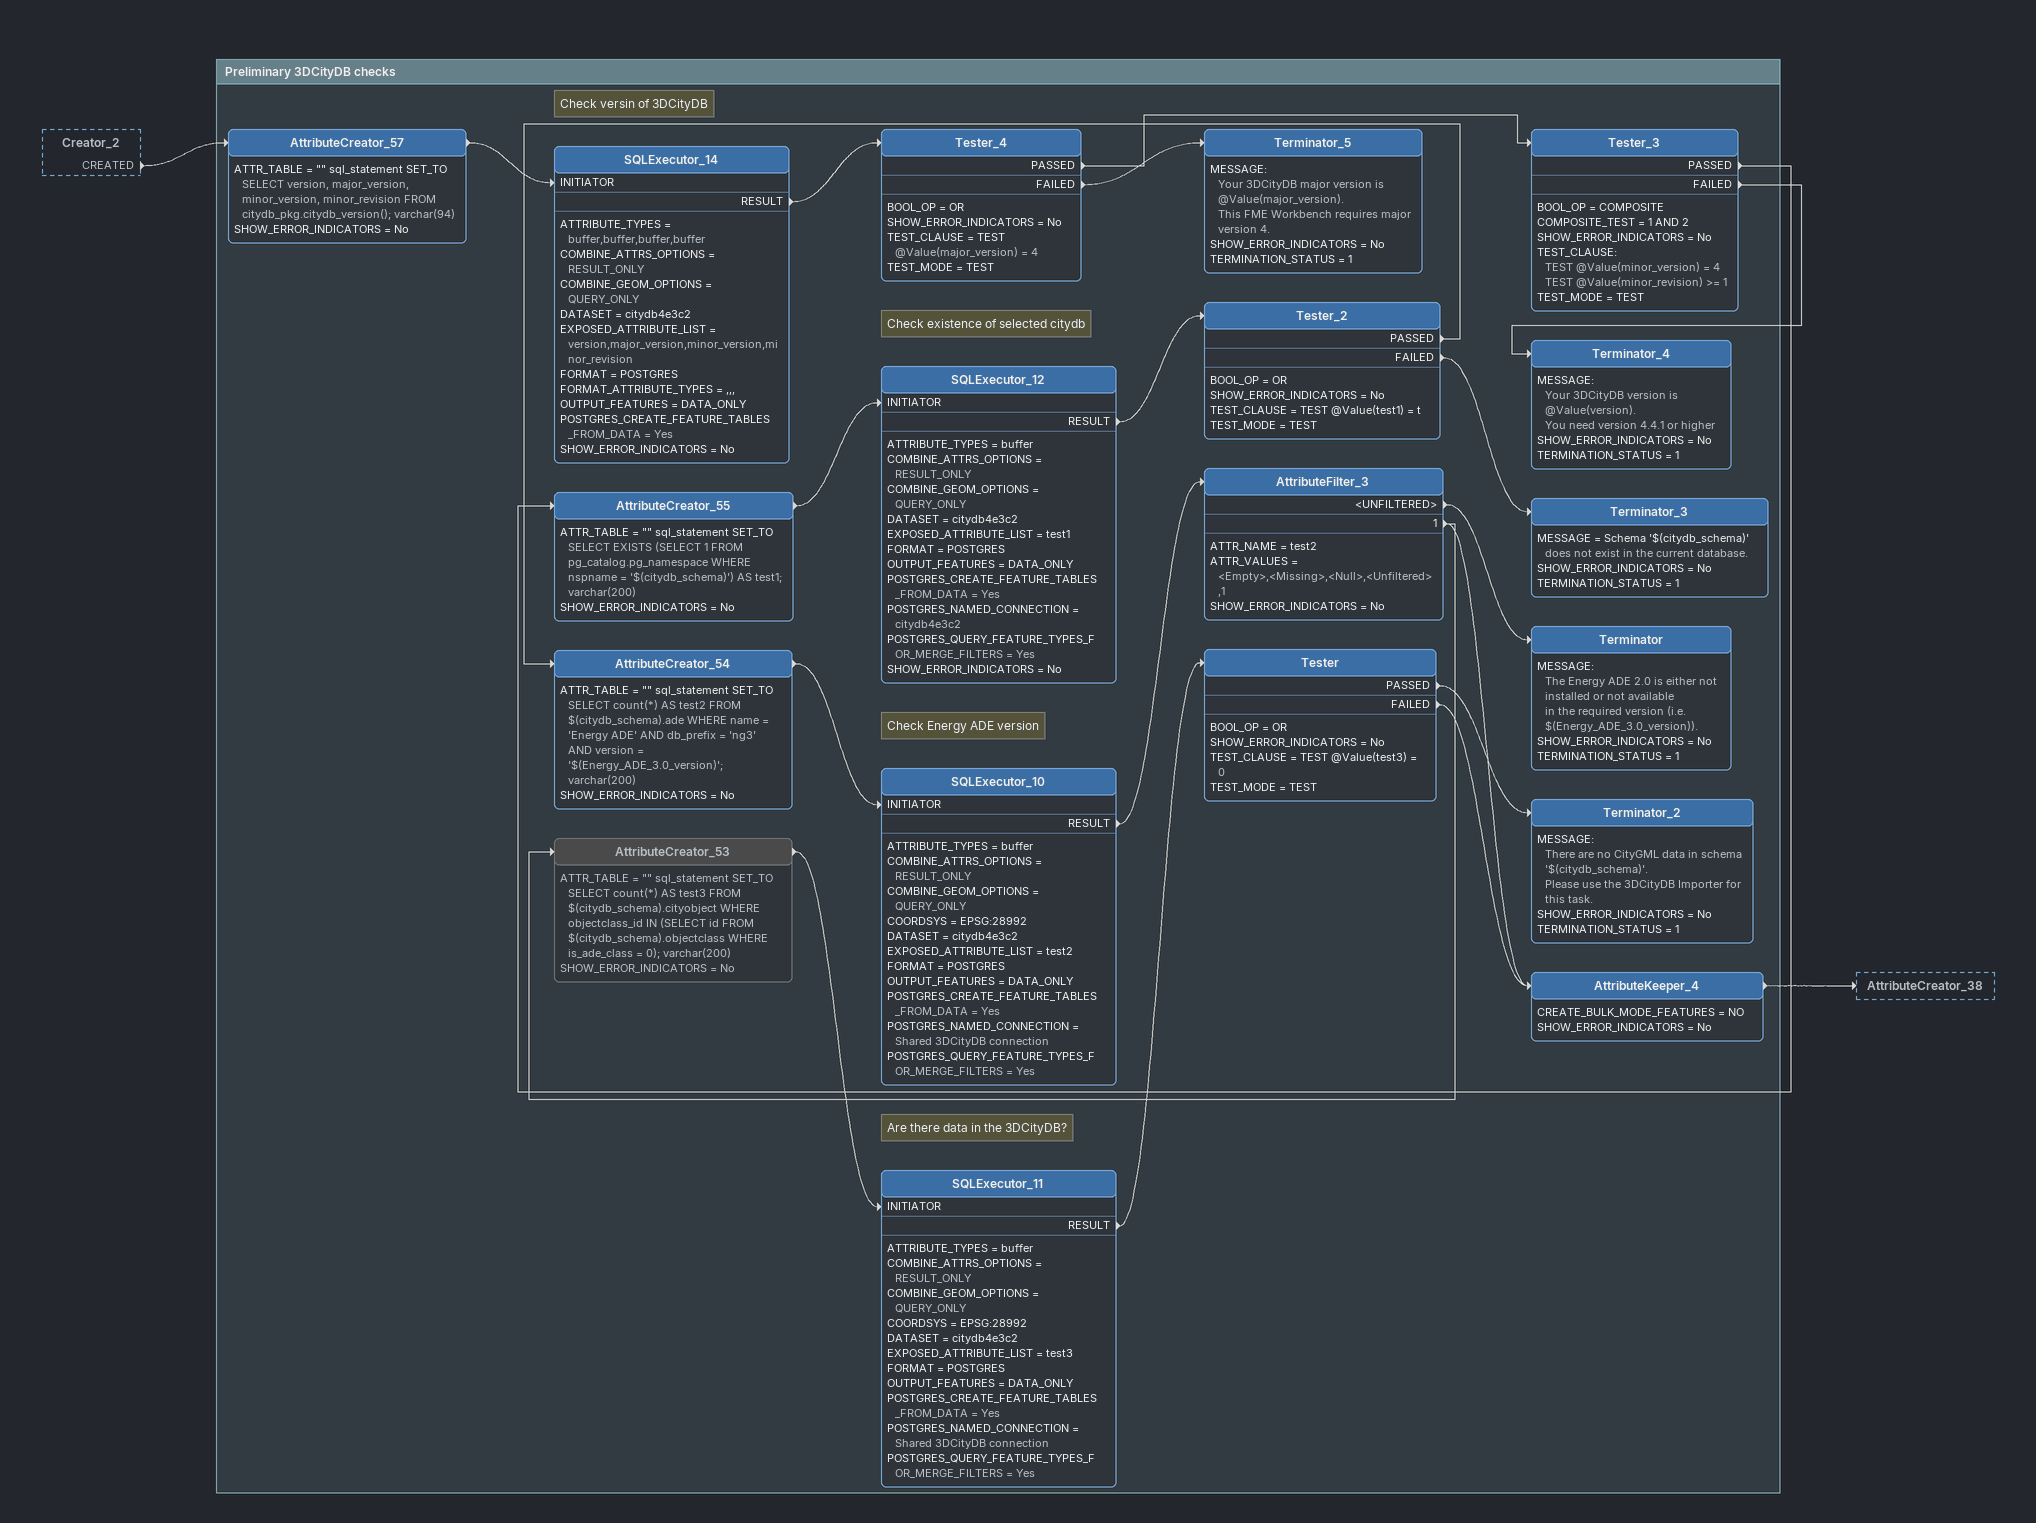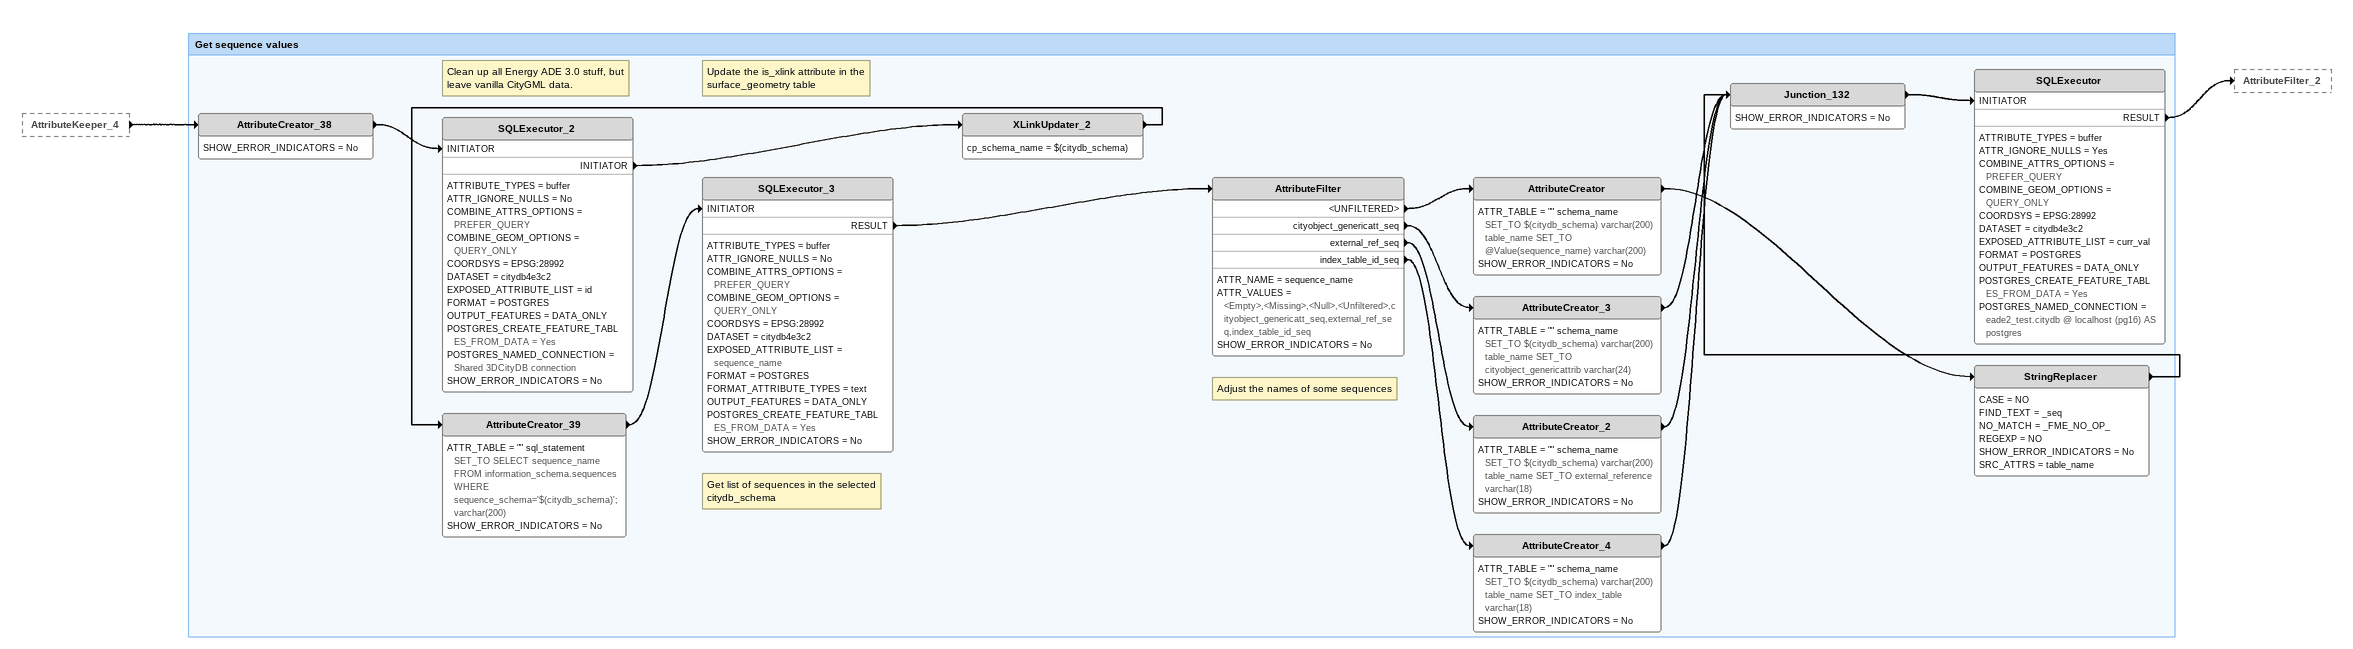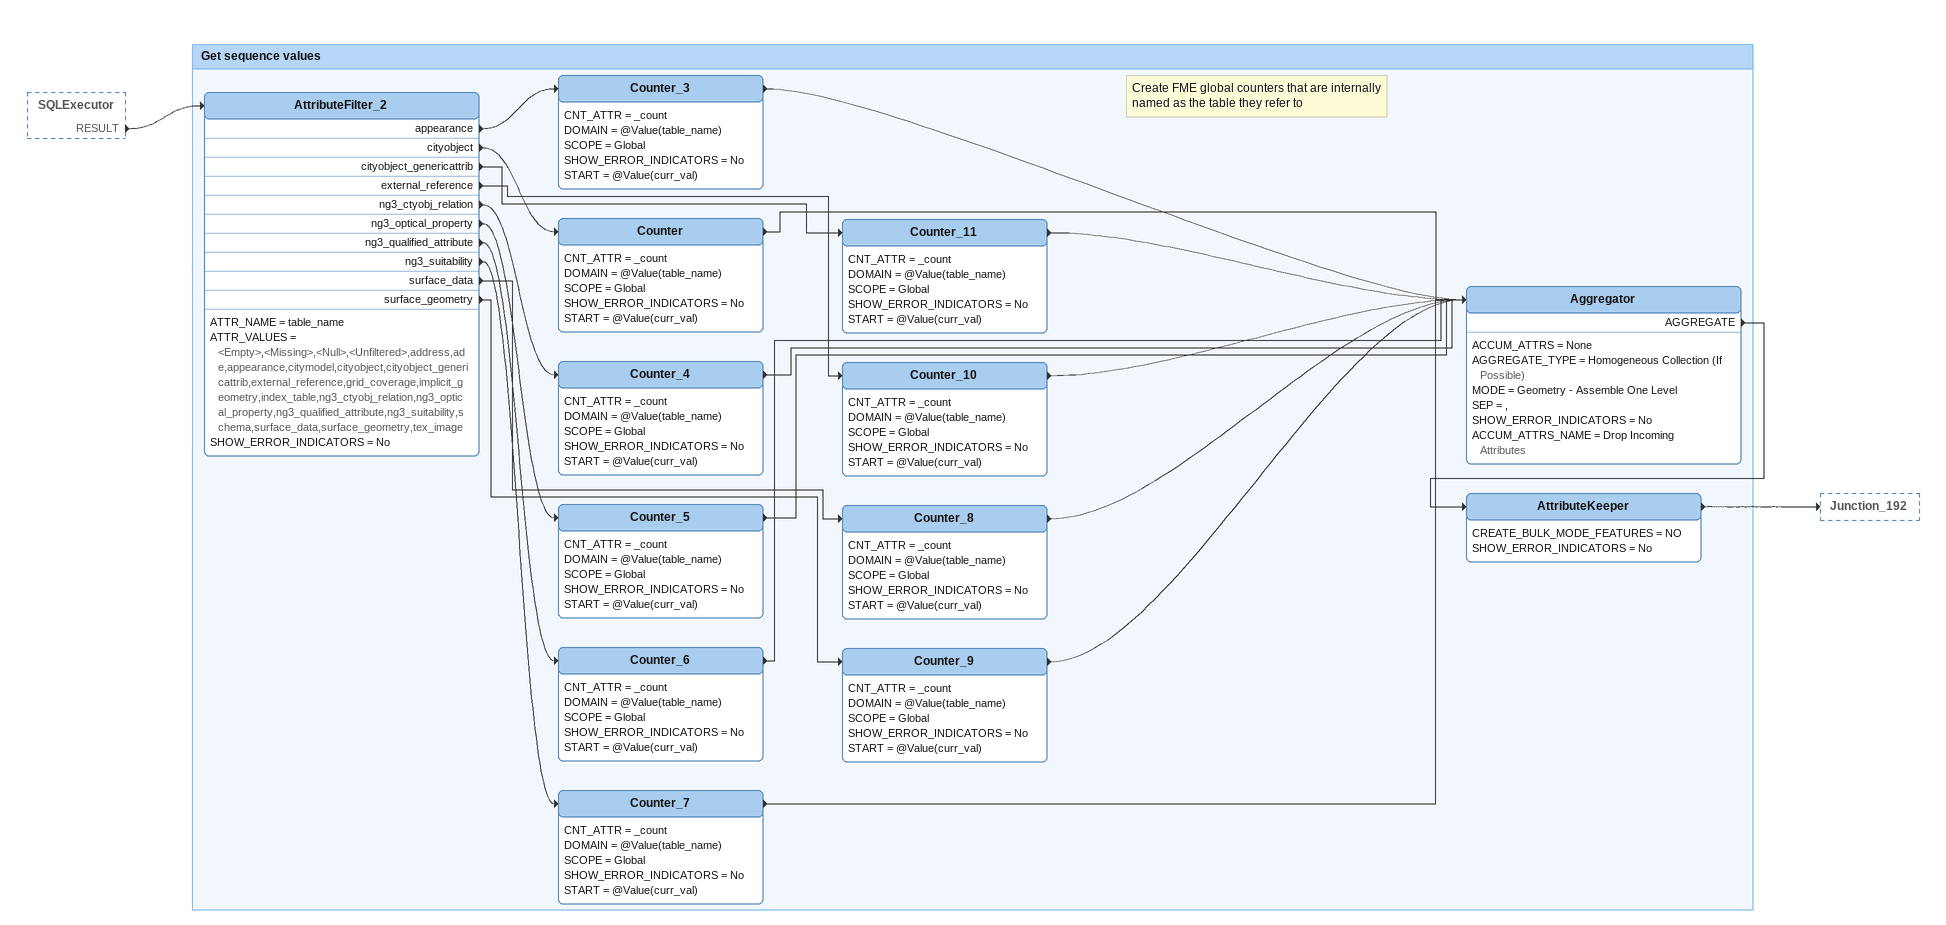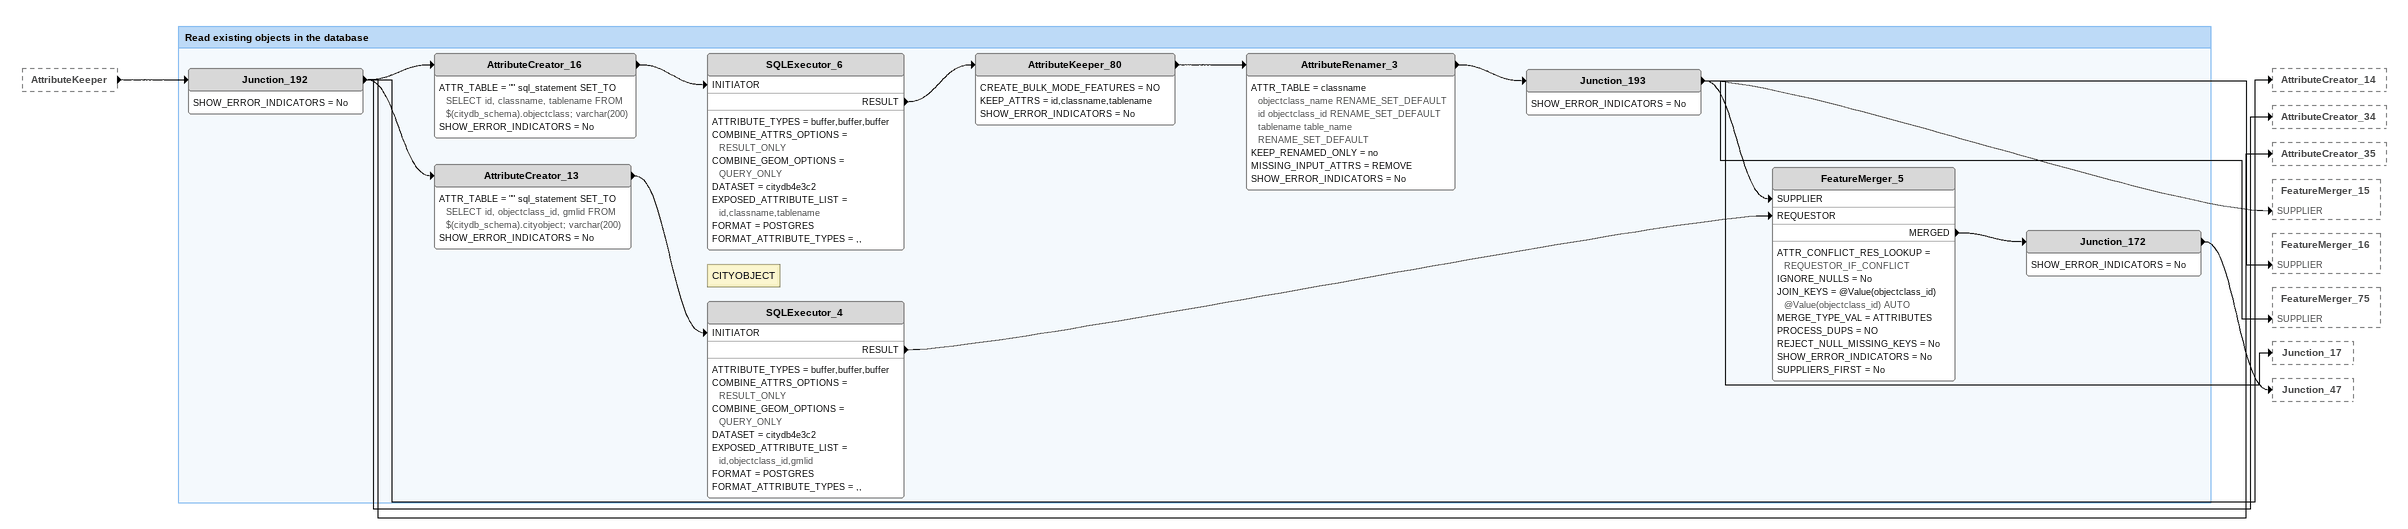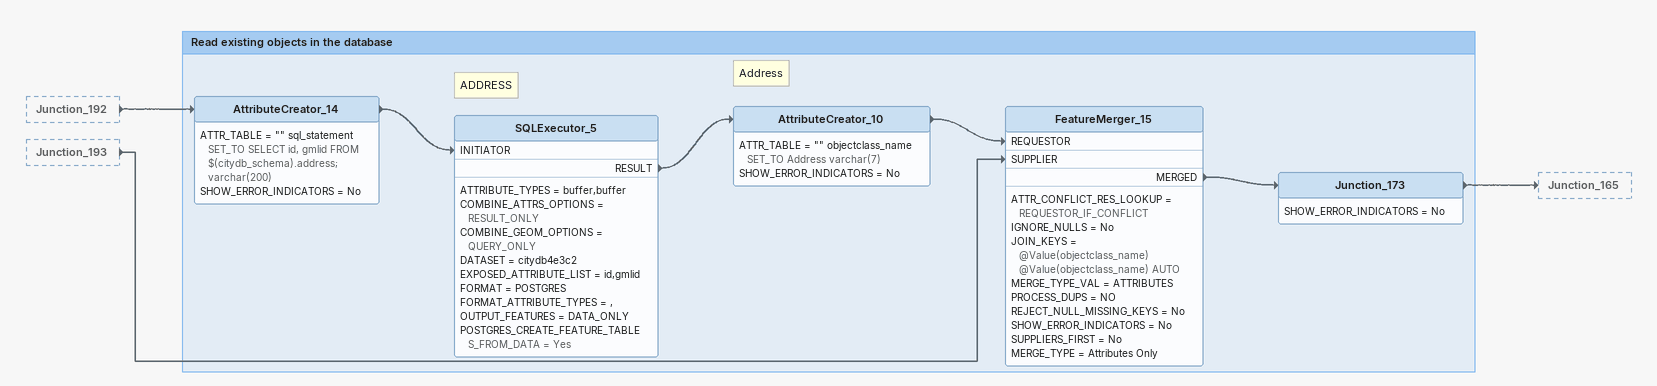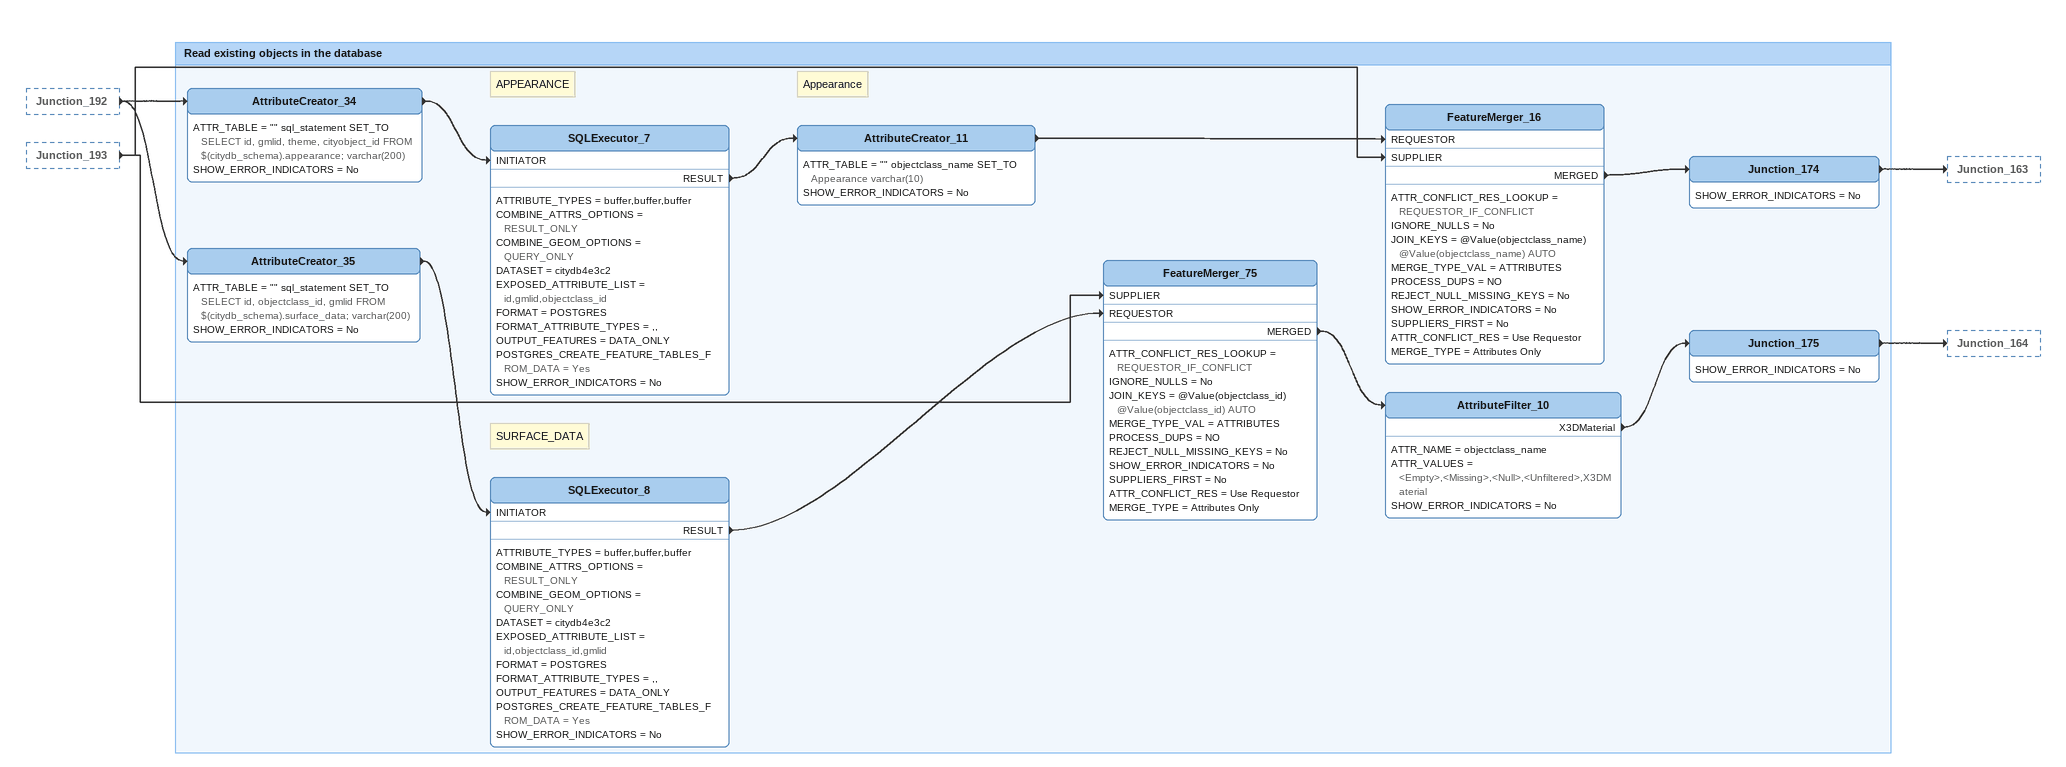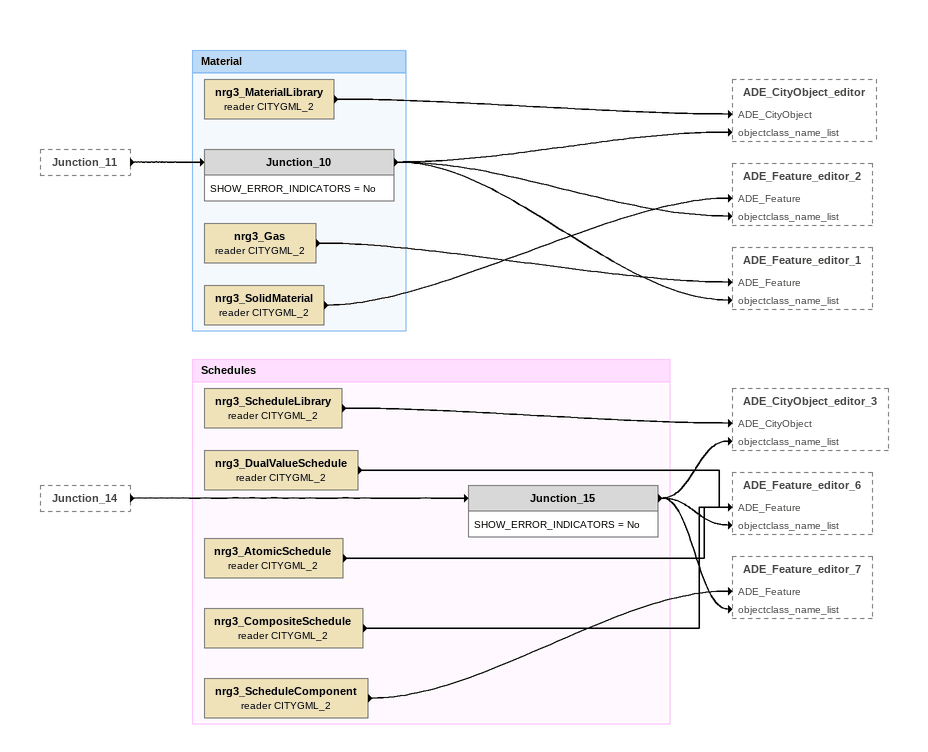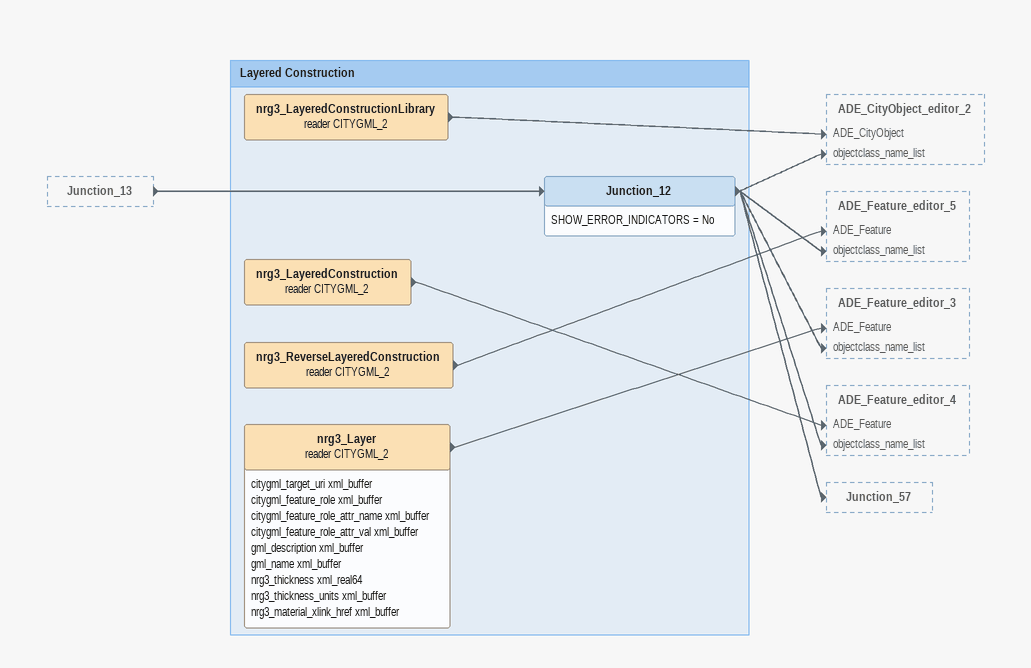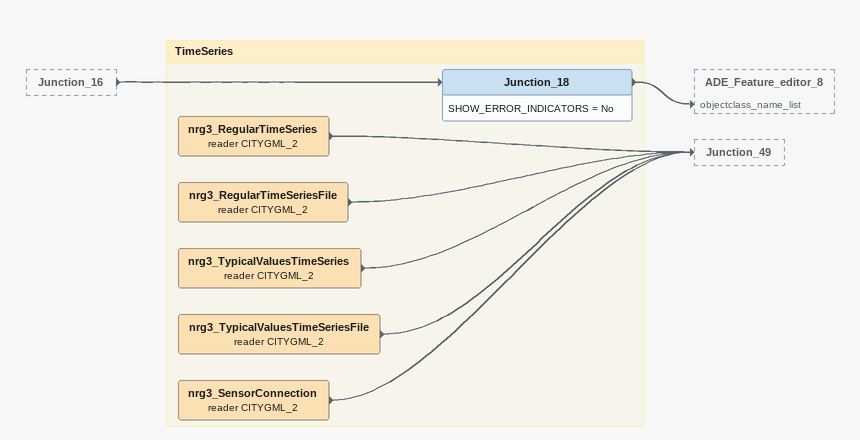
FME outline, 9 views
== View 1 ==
Creator_2 [outside]
    CREATED -> AttributeCreator_57

Bookmark: Preliminary 3DCityDB checks
AttributeCreator_57
    ATTR_TABLE = "" sql_statement SET_TO SELECT version, major_version, minor_version, minor_revision FROM citydb_pkg.citydb_version(); varchar(94)
    SHOW_ERROR_INDICATORS = No
    -> SQLExecutor_14 [INITIATOR]
Note: Check versin of 3DCityDB
SQLExecutor_14
    ATTRIBUTE_TYPES = buffer,buffer,buffer,buffer
    COMBINE_ATTRS_OPTIONS = RESULT_ONLY
    COMBINE_GEOM_OPTIONS = QUERY_ONLY
    DATASET = citydb4e3c2
    EXPOSED_ATTRIBUTE_LIST = version,major_version,minor_version,minor_revision
    FORMAT = POSTGRES
    FORMAT_ATTRIBUTE_TYPES = ,,,
    OUTPUT_FEATURES = DATA_ONLY
    POSTGRES_CREATE_FEATURE_TABLES_FROM_DATA = Yes
    SHOW_ERROR_INDICATORS = No
    RESULT -> Tester_4
Tester_4
    BOOL_OP = OR
    SHOW_ERROR_INDICATORS = No
    TEST_CLAUSE = TEST @Value(major_version) = 4
    TEST_MODE = TEST
    PASSED -> Tester_3
    FAILED -> Terminator_5
Terminator_5
    MESSAGE:
      Your 3DCityDB major version is @Value(major_version).
      This FME Workbench requires major version 4.
    SHOW_ERROR_INDICATORS = No
    TERMINATION_STATUS = 1
Tester_3
    BOOL_OP = COMPOSITE
    COMPOSITE_TEST = 1 AND 2
    SHOW_ERROR_INDICATORS = No
    TEST_CLAUSE:
      TEST @Value(minor_version) = 4
      TEST @Value(minor_revision) >= 1
    TEST_MODE = TEST
    PASSED -> AttributeCreator_55
    FAILED -> Terminator_4
Terminator_4
    MESSAGE:
      Your 3DCityDB version is @Value(version).
      You need version 4.4.1 or higher
    SHOW_ERROR_INDICATORS = No
    TERMINATION_STATUS = 1
AttributeCreator_55
    ATTR_TABLE = "" sql_statement SET_TO SELECT EXISTS (SELECT 1 FROM pg_catalog.pg_namespace WHERE nspname = '$(citydb_schema)') AS test1; varchar(200)
    SHOW_ERROR_INDICATORS = No
    -> SQLExecutor_12 [INITIATOR]
Note: Check existence of selected citydb
SQLExecutor_12
    ATTRIBUTE_TYPES = buffer
    COMBINE_ATTRS_OPTIONS = RESULT_ONLY
    COMBINE_GEOM_OPTIONS = QUERY_ONLY
    DATASET = citydb4e3c2
    EXPOSED_ATTRIBUTE_LIST = test1
    FORMAT = POSTGRES
    OUTPUT_FEATURES = DATA_ONLY
    POSTGRES_CREATE_FEATURE_TABLES_FROM_DATA = Yes
    POSTGRES_NAMED_CONNECTION = citydb4e3c2
    POSTGRES_QUERY_FEATURE_TYPES_FOR_MERGE_FILTERS = Yes
    SHOW_ERROR_INDICATORS = No
    RESULT -> Tester_2
Tester_2
    BOOL_OP = OR
    SHOW_ERROR_INDICATORS = No
    TEST_CLAUSE = TEST @Value(test1) = t
    TEST_MODE = TEST
    PASSED -> AttributeCreator_54
    FAILED -> Terminator_3
Terminator_3
    MESSAGE = Schema '$(citydb_schema)' does not exist in the current database.
    SHOW_ERROR_INDICATORS = No
    TERMINATION_STATUS = 1
AttributeCreator_54
    ATTR_TABLE = "" sql_statement SET_TO SELECT count(*) AS test2 FROM $(citydb_schema).ade WHERE name = 'Energy ADE' AND db_prefix = 'ng3' AND version = '$(Energy_ADE_3.0_version)'; varchar(200)
    SHOW_ERROR_INDICATORS = No
    -> SQLExecutor_10 [INITIATOR]
Note: Check Energy ADE version
SQLExecutor_10
    ATTRIBUTE_TYPES = buffer
    COMBINE_ATTRS_OPTIONS = RESULT_ONLY
    COMBINE_GEOM_OPTIONS = QUERY_ONLY
    COORDSYS = EPSG:28992
    DATASET = citydb4e3c2
    EXPOSED_ATTRIBUTE_LIST = test2
    FORMAT = POSTGRES
    OUTPUT_FEATURES = DATA_ONLY
    POSTGRES_CREATE_FEATURE_TABLES_FROM_DATA = Yes
    POSTGRES_NAMED_CONNECTION = Shared 3DCityDB connection
    POSTGRES_QUERY_FEATURE_TYPES_FOR_MERGE_FILTERS = Yes
    RESULT -> AttributeFilter_3
AttributeFilter_3
    ATTR_NAME = test2
    ATTR_VALUES = <Empty>,<Missing>,<Null>,<Unfiltered>,1
    SHOW_ERROR_INDICATORS = No
    <UNFILTERED> -> Terminator
    1 -> AttributeCreator_53
    1 -> AttributeKeeper_4
Terminator
    MESSAGE:
      The Energy ADE 2.0 is either not installed or not available
      in the required version (i.e. $(Energy_ADE_3.0_version)).
    SHOW_ERROR_INDICATORS = No
    TERMINATION_STATUS = 1
AttributeCreator_53 [off]
    ATTR_TABLE = "" sql_statement SET_TO SELECT count(*) AS test3 FROM $(citydb_schema).cityobject WHERE objectclass_id IN (SELECT id FROM $(citydb_schema).objectclass WHERE is_ade_class = 0); varchar(200)
    SHOW_ERROR_INDICATORS = No
    -> SQLExecutor_11 [INITIATOR]
Note: Are there data in the 3DCityDB?
SQLExecutor_11
    ATTRIBUTE_TYPES = buffer
    COMBINE_ATTRS_OPTIONS = RESULT_ONLY
    COMBINE_GEOM_OPTIONS = QUERY_ONLY
    COORDSYS = EPSG:28992
    DATASET = citydb4e3c2
    EXPOSED_ATTRIBUTE_LIST = test3
    FORMAT = POSTGRES
    OUTPUT_FEATURES = DATA_ONLY
    POSTGRES_CREATE_FEATURE_TABLES_FROM_DATA = Yes
    POSTGRES_NAMED_CONNECTION = Shared 3DCityDB connection
    POSTGRES_QUERY_FEATURE_TYPES_FOR_MERGE_FILTERS = Yes
    RESULT -> Tester
Tester
    BOOL_OP = OR
    SHOW_ERROR_INDICATORS = No
    TEST_CLAUSE = TEST @Value(test3) = 0
    TEST_MODE = TEST
    PASSED -> Terminator_2
    FAILED -> AttributeKeeper_4
Terminator_2
    MESSAGE:
      There are no CityGML data in schema '$(citydb_schema)'.
      Please use the 3DCityDB Importer for this task.
    SHOW_ERROR_INDICATORS = No
    TERMINATION_STATUS = 1
AttributeKeeper_4
    CREATE_BULK_MODE_FEATURES = NO
    SHOW_ERROR_INDICATORS = No
    -> AttributeCreator_38

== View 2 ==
AttributeKeeper_4 [outside]
    -> AttributeCreator_38

Bookmark: Get sequence values
AttributeCreator_38
    SHOW_ERROR_INDICATORS = No
    -> SQLExecutor_2 [INITIATOR]
Note: Clean up all Energy ADE 3.0 stuff, but leave vanilla CityGML data.
SQLExecutor_2
    ATTRIBUTE_TYPES = buffer
    ATTR_IGNORE_NULLS = No
    COMBINE_ATTRS_OPTIONS = PREFER_QUERY
    COMBINE_GEOM_OPTIONS = QUERY_ONLY
    COORDSYS = EPSG:28992
    DATASET = citydb4e3c2
    EXPOSED_ATTRIBUTE_LIST = id
    FORMAT = POSTGRES
    OUTPUT_FEATURES = DATA_ONLY
    POSTGRES_CREATE_FEATURE_TABLES_FROM_DATA = Yes
    POSTGRES_NAMED_CONNECTION = Shared 3DCityDB connection
    SHOW_ERROR_INDICATORS = No
    INITIATOR -> XLinkUpdater_2
Note: Update the is_xlink attribute in the surface_geometry table
XLinkUpdater_2
    cp_schema_name = $(citydb_schema)
    -> AttributeCreator_39
AttributeCreator_39
    ATTR_TABLE = "" sql_statement SET_TO SELECT sequence_name FROM information_schema.sequences WHERE sequence_schema='$(citydb_schema)'; varchar(200)
    SHOW_ERROR_INDICATORS = No
    -> SQLExecutor_3 [INITIATOR]
Note: Get list of sequences in the selected citydb_schema
SQLExecutor_3
    ATTRIBUTE_TYPES = buffer
    ATTR_IGNORE_NULLS = No
    COMBINE_ATTRS_OPTIONS = PREFER_QUERY
    COMBINE_GEOM_OPTIONS = QUERY_ONLY
    COORDSYS = EPSG:28992
    DATASET = citydb4e3c2
    EXPOSED_ATTRIBUTE_LIST = sequence_name
    FORMAT = POSTGRES
    FORMAT_ATTRIBUTE_TYPES = text
    OUTPUT_FEATURES = DATA_ONLY
    POSTGRES_CREATE_FEATURE_TABLES_FROM_DATA = Yes
    SHOW_ERROR_INDICATORS = No
    RESULT -> AttributeFilter
Note: Adjust the names of some sequences
AttributeFilter
    ATTR_NAME = sequence_name
    ATTR_VALUES = <Empty>,<Missing>,<Null>,<Unfiltered>,cityobject_genericatt_seq,external_ref_seq,index_table_id_seq
    SHOW_ERROR_INDICATORS = No
    <UNFILTERED> -> AttributeCreator
    cityobject_genericatt_seq -> AttributeCreator_3
    external_ref_seq -> AttributeCreator_2
    index_table_id_seq -> AttributeCreator_4
AttributeCreator
    ATTR_TABLE = "" schema_name SET_TO $(citydb_schema) varchar(200)  table_name SET_TO @Value(sequence_name) varchar(200)
    SHOW_ERROR_INDICATORS = No
    -> StringReplacer
StringReplacer
    CASE = NO
    FIND_TEXT = _seq
    NO_MATCH = _FME_NO_OP_
    REGEXP = NO
    SHOW_ERROR_INDICATORS = No
    SRC_ATTRS = table_name
    -> Junction_132
AttributeCreator_3
    ATTR_TABLE = "" schema_name SET_TO $(citydb_schema) varchar(200)  table_name SET_TO cityobject_genericattrib varchar(24)
    SHOW_ERROR_INDICATORS = No
    -> Junction_132
AttributeCreator_2
    ATTR_TABLE = "" schema_name SET_TO $(citydb_schema) varchar(200)  table_name SET_TO external_reference varchar(18)
    SHOW_ERROR_INDICATORS = No
    -> Junction_132
AttributeCreator_4
    ATTR_TABLE = "" schema_name SET_TO $(citydb_schema) varchar(200)  table_name SET_TO index_table varchar(18)
    SHOW_ERROR_INDICATORS = No
    -> Junction_132
Junction_132
    SHOW_ERROR_INDICATORS = No
    -> SQLExecutor [INITIATOR]
SQLExecutor
    ATTRIBUTE_TYPES = buffer
    ATTR_IGNORE_NULLS = Yes
    COMBINE_ATTRS_OPTIONS = PREFER_QUERY
    COMBINE_GEOM_OPTIONS = QUERY_ONLY
    COORDSYS = EPSG:28992
    DATASET = citydb4e3c2
    EXPOSED_ATTRIBUTE_LIST = curr_val
    FORMAT = POSTGRES
    OUTPUT_FEATURES = DATA_ONLY
    POSTGRES_CREATE_FEATURE_TABLES_FROM_DATA = Yes
    POSTGRES_NAMED_CONNECTION = eade2_test.citydb @ localhost (pg16) AS postgres
    RESULT -> AttributeFilter_2

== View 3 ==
SQLExecutor [outside]
    RESULT -> AttributeFilter_2

Bookmark: Get sequence values
AttributeFilter_2
    ATTR_NAME = table_name
    ATTR_VALUES = <Empty>,<Missing>,<Null>,<Unfiltered>,address,ade,appearance,citymodel,cityobject,cityobject_genericattrib,external_reference,grid_coverage,implicit_geometry,index_table,ng3_ctyobj_relation,ng3_optical_property,ng3_qualified_attribute,ng3_suitability,schema,surface_data,surface_geometry,tex_image
    SHOW_ERROR_INDICATORS = No
    appearance -> Counter_3
    cityobject -> Counter
    cityobject_genericattrib -> Counter_11
    external_reference -> Counter_10
    ng3_ctyobj_relation -> Counter_4
    ng3_optical_property -> Counter_5
    ng3_qualified_attribute -> Counter_6
    ng3_suitability -> Counter_7
    surface_data -> Counter_8
    surface_geometry -> Counter_9
Note: Create FME global counters that are internally named as the table they refer to
Counter_3
    CNT_ATTR = _count
    DOMAIN = @Value(table_name)
    SCOPE = Global
    SHOW_ERROR_INDICATORS = No
    START = @Value(curr_val)
    -> Aggregator
Counter
    CNT_ATTR = _count
    DOMAIN = @Value(table_name)
    SCOPE = Global
    SHOW_ERROR_INDICATORS = No
    START = @Value(curr_val)
    -> Aggregator
Counter_11
    CNT_ATTR = _count
    DOMAIN = @Value(table_name)
    SCOPE = Global
    SHOW_ERROR_INDICATORS = No
    START = @Value(curr_val)
    -> Aggregator
Counter_4
    CNT_ATTR = _count
    DOMAIN = @Value(table_name)
    SCOPE = Global
    SHOW_ERROR_INDICATORS = No
    START = @Value(curr_val)
    -> Aggregator
Counter_10
    CNT_ATTR = _count
    DOMAIN = @Value(table_name)
    SCOPE = Global
    SHOW_ERROR_INDICATORS = No
    START = @Value(curr_val)
    -> Aggregator
Counter_5
    CNT_ATTR = _count
    DOMAIN = @Value(table_name)
    SCOPE = Global
    SHOW_ERROR_INDICATORS = No
    START = @Value(curr_val)
    -> Aggregator
Counter_8
    CNT_ATTR = _count
    DOMAIN = @Value(table_name)
    SCOPE = Global
    SHOW_ERROR_INDICATORS = No
    START = @Value(curr_val)
    -> Aggregator
Counter_6
    CNT_ATTR = _count
    DOMAIN = @Value(table_name)
    SCOPE = Global
    SHOW_ERROR_INDICATORS = No
    START = @Value(curr_val)
    -> Aggregator
Counter_9
    CNT_ATTR = _count
    DOMAIN = @Value(table_name)
    SCOPE = Global
    SHOW_ERROR_INDICATORS = No
    START = @Value(curr_val)
    -> Aggregator
Counter_7
    CNT_ATTR = _count
    DOMAIN = @Value(table_name)
    SCOPE = Global
    SHOW_ERROR_INDICATORS = No
    START = @Value(curr_val)
    -> Aggregator
Aggregator
    ACCUM_ATTRS = None
    AGGREGATE_TYPE = Homogeneous Collection (If Possible)
    MODE = Geometry - Assemble One Level
    SEP = ,
    SHOW_ERROR_INDICATORS = No
    ACCUM_ATTRS_NAME = Drop Incoming Attributes
    AGGREGATE -> AttributeKeeper
AttributeKeeper
    CREATE_BULK_MODE_FEATURES = NO
    SHOW_ERROR_INDICATORS = No
    -> Junction_192

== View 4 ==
AttributeKeeper [outside]
    -> Junction_192

Bookmark: Read existing objects in the database
Junction_192
    SHOW_ERROR_INDICATORS = No
    -> AttributeCreator_13
    -> AttributeCreator_16
    -> AttributeCreator_14
    -> AttributeCreator_34
    -> AttributeCreator_35
AttributeCreator_16
    ATTR_TABLE = "" sql_statement SET_TO SELECT id, classname, tablename FROM $(citydb_schema).objectclass; varchar(200)
    SHOW_ERROR_INDICATORS = No
    -> SQLExecutor_6 [INITIATOR]
SQLExecutor_6
    ATTRIBUTE_TYPES = buffer,buffer,buffer
    COMBINE_ATTRS_OPTIONS = RESULT_ONLY
    COMBINE_GEOM_OPTIONS = QUERY_ONLY
    DATASET = citydb4e3c2
    EXPOSED_ATTRIBUTE_LIST = id,classname,tablename
    FORMAT = POSTGRES
    FORMAT_ATTRIBUTE_TYPES = ,,
    RESULT -> AttributeKeeper_80
AttributeKeeper_80
    CREATE_BULK_MODE_FEATURES = NO
    KEEP_ATTRS = id,classname,tablename
    SHOW_ERROR_INDICATORS = No
    -> AttributeRenamer_3
AttributeRenamer_3
    ATTR_TABLE = classname objectclass_name RENAME_SET_DEFAULT  id objectclass_id RENAME_SET_DEFAULT  tablename table_name RENAME_SET_DEFAULT
    KEEP_RENAMED_ONLY = no
    MISSING_INPUT_ATTRS = REMOVE
    SHOW_ERROR_INDICATORS = No
    -> Junction_193
Junction_193
    SHOW_ERROR_INDICATORS = No
    -> FeatureMerger_5 [SUPPLIER]
    -> FeatureMerger_15 [SUPPLIER]
    -> FeatureMerger_16 [SUPPLIER]
    -> FeatureMerger_75 [SUPPLIER]
    -> Junction_17
AttributeCreator_13
    ATTR_TABLE = "" sql_statement SET_TO SELECT id, objectclass_id, gmlid FROM $(citydb_schema).cityobject; varchar(200)
    SHOW_ERROR_INDICATORS = No
    -> SQLExecutor_4 [INITIATOR]
Note: CITYOBJECT
SQLExecutor_4
    ATTRIBUTE_TYPES = buffer,buffer,buffer
    COMBINE_ATTRS_OPTIONS = RESULT_ONLY
    COMBINE_GEOM_OPTIONS = QUERY_ONLY
    DATASET = citydb4e3c2
    EXPOSED_ATTRIBUTE_LIST = id,objectclass_id,gmlid
    FORMAT = POSTGRES
    FORMAT_ATTRIBUTE_TYPES = ,,
    RESULT -> FeatureMerger_5 [REQUESTOR]
FeatureMerger_5
    ATTR_CONFLICT_RES_LOOKUP = REQUESTOR_IF_CONFLICT
    IGNORE_NULLS = No
    JOIN_KEYS = @Value(objectclass_id) @Value(objectclass_id) AUTO
    MERGE_TYPE_VAL = ATTRIBUTES
    PROCESS_DUPS = NO
    REJECT_NULL_MISSING_KEYS = No
    SHOW_ERROR_INDICATORS = No
    SUPPLIERS_FIRST = No
    MERGED -> Junction_172
Junction_172
    SHOW_ERROR_INDICATORS = No
    -> Junction_47

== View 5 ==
Junction_192 [outside]
    -> AttributeCreator_14
Junction_193 [outside]
    -> FeatureMerger_15 [SUPPLIER]

Bookmark: Read existing objects in the database
AttributeCreator_14
    ATTR_TABLE = "" sql_statement SET_TO SELECT id, gmlid FROM $(citydb_schema).address; varchar(200)
    SHOW_ERROR_INDICATORS = No
    -> SQLExecutor_5 [INITIATOR]
Note: ADDRESS
SQLExecutor_5
    ATTRIBUTE_TYPES = buffer,buffer
    COMBINE_ATTRS_OPTIONS = RESULT_ONLY
    COMBINE_GEOM_OPTIONS = QUERY_ONLY
    DATASET = citydb4e3c2
    EXPOSED_ATTRIBUTE_LIST = id,gmlid
    FORMAT = POSTGRES
    FORMAT_ATTRIBUTE_TYPES = ,
    OUTPUT_FEATURES = DATA_ONLY
    POSTGRES_CREATE_FEATURE_TABLES_FROM_DATA = Yes
    RESULT -> AttributeCreator_10
Note: Address
AttributeCreator_10
    ATTR_TABLE = "" objectclass_name SET_TO Address varchar(7)
    SHOW_ERROR_INDICATORS = No
    -> FeatureMerger_15 [REQUESTOR]
FeatureMerger_15
    ATTR_CONFLICT_RES_LOOKUP = REQUESTOR_IF_CONFLICT
    IGNORE_NULLS = No
    JOIN_KEYS = @Value(objectclass_name) @Value(objectclass_name) AUTO
    MERGE_TYPE_VAL = ATTRIBUTES
    PROCESS_DUPS = NO
    REJECT_NULL_MISSING_KEYS = No
    SHOW_ERROR_INDICATORS = No
    SUPPLIERS_FIRST = No
    MERGE_TYPE = Attributes Only
    MERGED -> Junction_173
Junction_173
    SHOW_ERROR_INDICATORS = No
    -> Junction_165

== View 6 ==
Junction_192 [outside]
    -> AttributeCreator_34
    -> AttributeCreator_35
Junction_193 [outside]
    -> FeatureMerger_16 [SUPPLIER]
    -> FeatureMerger_75 [SUPPLIER]

Bookmark: Read existing objects in the database
AttributeCreator_34
    ATTR_TABLE = "" sql_statement SET_TO SELECT id, gmlid, theme, cityobject_id FROM $(citydb_schema).appearance; varchar(200)
    SHOW_ERROR_INDICATORS = No
    -> SQLExecutor_7 [INITIATOR]
Note: APPEARANCE
SQLExecutor_7
    ATTRIBUTE_TYPES = buffer,buffer,buffer
    COMBINE_ATTRS_OPTIONS = RESULT_ONLY
    COMBINE_GEOM_OPTIONS = QUERY_ONLY
    DATASET = citydb4e3c2
    EXPOSED_ATTRIBUTE_LIST = id,gmlid,objectclass_id
    FORMAT = POSTGRES
    FORMAT_ATTRIBUTE_TYPES = ,,
    OUTPUT_FEATURES = DATA_ONLY
    POSTGRES_CREATE_FEATURE_TABLES_FROM_DATA = Yes
    SHOW_ERROR_INDICATORS = No
    RESULT -> AttributeCreator_11
Note: Appearance
AttributeCreator_11
    ATTR_TABLE = "" objectclass_name SET_TO Appearance varchar(10)
    SHOW_ERROR_INDICATORS = No
    -> FeatureMerger_16 [REQUESTOR]
FeatureMerger_16
    ATTR_CONFLICT_RES_LOOKUP = REQUESTOR_IF_CONFLICT
    IGNORE_NULLS = No
    JOIN_KEYS = @Value(objectclass_name) @Value(objectclass_name) AUTO
    MERGE_TYPE_VAL = ATTRIBUTES
    PROCESS_DUPS = NO
    REJECT_NULL_MISSING_KEYS = No
    SHOW_ERROR_INDICATORS = No
    SUPPLIERS_FIRST = No
    ATTR_CONFLICT_RES = Use Requestor
    MERGE_TYPE = Attributes Only
    MERGED -> Junction_174
Junction_174
    SHOW_ERROR_INDICATORS = No
    -> Junction_163
AttributeCreator_35
    ATTR_TABLE = "" sql_statement SET_TO SELECT id, objectclass_id, gmlid FROM $(citydb_schema).surface_data; varchar(200)
    SHOW_ERROR_INDICATORS = No
    -> SQLExecutor_8 [INITIATOR]
Note: SURFACE_DATA
SQLExecutor_8
    ATTRIBUTE_TYPES = buffer,buffer,buffer
    COMBINE_ATTRS_OPTIONS = RESULT_ONLY
    COMBINE_GEOM_OPTIONS = QUERY_ONLY
    DATASET = citydb4e3c2
    EXPOSED_ATTRIBUTE_LIST = id,objectclass_id,gmlid
    FORMAT = POSTGRES
    FORMAT_ATTRIBUTE_TYPES = ,,
    OUTPUT_FEATURES = DATA_ONLY
    POSTGRES_CREATE_FEATURE_TABLES_FROM_DATA = Yes
    SHOW_ERROR_INDICATORS = No
    RESULT -> FeatureMerger_75 [REQUESTOR]
FeatureMerger_75
    ATTR_CONFLICT_RES_LOOKUP = REQUESTOR_IF_CONFLICT
    IGNORE_NULLS = No
    JOIN_KEYS = @Value(objectclass_id) @Value(objectclass_id) AUTO
    MERGE_TYPE_VAL = ATTRIBUTES
    PROCESS_DUPS = NO
    REJECT_NULL_MISSING_KEYS = No
    SHOW_ERROR_INDICATORS = No
    SUPPLIERS_FIRST = No
    ATTR_CONFLICT_RES = Use Requestor
    MERGE_TYPE = Attributes Only
    MERGED -> AttributeFilter_10
AttributeFilter_10
    ATTR_NAME = objectclass_name
    ATTR_VALUES = <Empty>,<Missing>,<Null>,<Unfiltered>,X3DMaterial
    SHOW_ERROR_INDICATORS = No
    X3DMaterial -> Junction_175
Junction_175
    SHOW_ERROR_INDICATORS = No
    -> Junction_164

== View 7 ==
Junction_11 [outside]
    -> Junction_10
Junction_14 [outside]
    -> Junction_15

Bookmark: Material
Junction_10
    SHOW_ERROR_INDICATORS = No
    -> ADE_Feature_editor_1 [objectclass_name_list]
    -> ADE_CityObject_editor [objectclass_name_list]
    -> ADE_Feature_editor_2 [objectclass_name_list]
nrg3_MaterialLibrary (reader CITYGML_2)
    -> ADE_CityObject_editor [ADE_CityObject]
nrg3_Gas (reader CITYGML_2)
    -> ADE_Feature_editor_1 [ADE_Feature]
nrg3_SolidMaterial (reader CITYGML_2)
    -> ADE_Feature_editor_2 [ADE_Feature]

Bookmark: Schedules
Junction_15
    SHOW_ERROR_INDICATORS = No
    -> ADE_Feature_editor_7 [objectclass_name_list]
    -> ADE_CityObject_editor_3 [objectclass_name_list]
    -> ADE_Feature_editor_6 [objectclass_name_list]
nrg3_ScheduleComponent (reader CITYGML_2)
    -> ADE_Feature_editor_7 [ADE_Feature]
nrg3_ScheduleLibrary (reader CITYGML_2)
    -> ADE_CityObject_editor_3 [ADE_CityObject]
nrg3_DualValueSchedule (reader CITYGML_2)
    -> ADE_Feature_editor_6 [ADE_Feature]
nrg3_AtomicSchedule (reader CITYGML_2)
    -> ADE_Feature_editor_6 [ADE_Feature]
nrg3_CompositeSchedule (reader CITYGML_2)
    -> ADE_Feature_editor_6 [ADE_Feature]

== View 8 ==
Junction_13 [outside]
    -> Junction_12

Bookmark: Layered Construction
Junction_12
    SHOW_ERROR_INDICATORS = No
    -> ADE_Feature_editor_5 [objectclass_name_list]
    -> ADE_Feature_editor_3 [objectclass_name_list]
    -> Junction_57
    -> ADE_CityObject_editor_2 [objectclass_name_list]
    -> ADE_Feature_editor_4 [objectclass_name_list]
nrg3_LayeredConstructionLibrary (reader CITYGML_2)
    -> ADE_CityObject_editor_2 [ADE_CityObject]
nrg3_LayeredConstruction (reader CITYGML_2)
    -> ADE_Feature_editor_4 [ADE_Feature]
nrg3_ReverseLayeredConstruction (reader CITYGML_2)
    -> ADE_Feature_editor_5 [ADE_Feature]
nrg3_Layer (reader CITYGML_2)
    attributes: citygml_target_uri xml_buffer, citygml_feature_role xml_buffer, citygml_feature_role_attr_name xml_buffer, citygml_feature_role_attr_val xml_buffer, gml_description xml_buffer, gml_name xml_buffer, nrg3_thickness xml_real64, nrg3_thickness_units xml_buffer, nrg3_material_xlink_href xml_buffer
    -> ADE_Feature_editor_3 [ADE_Feature]

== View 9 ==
Junction_16 [outside]
    -> Junction_18

Bookmark: TimeSeries
Junction_18
    SHOW_ERROR_INDICATORS = No
    -> ADE_Feature_editor_8 [objectclass_name_list]
nrg3_RegularTimeSeries (reader CITYGML_2)
    -> Junction_49
nrg3_RegularTimeSeriesFile (reader CITYGML_2)
    -> Junction_49
nrg3_TypicalValuesTimeSeries (reader CITYGML_2)
    -> Junction_49
nrg3_TypicalValuesTimeSeriesFile (reader CITYGML_2)
    -> Junction_49
nrg3_SensorConnection (reader CITYGML_2)
    -> Junction_49
